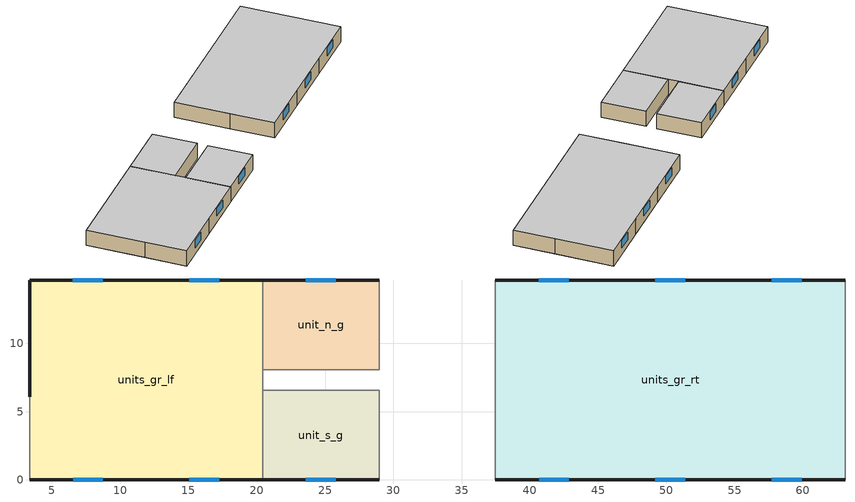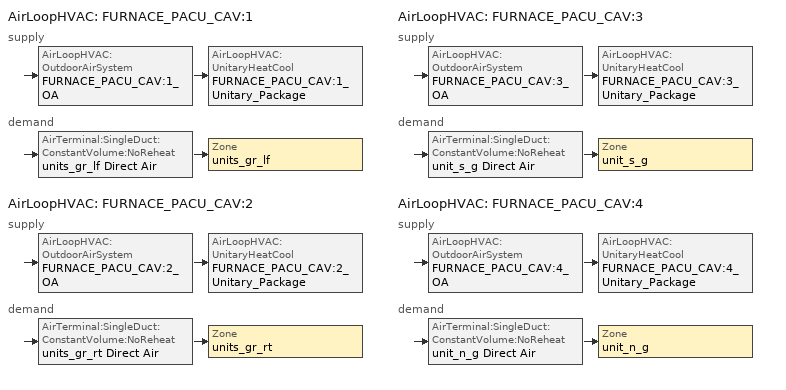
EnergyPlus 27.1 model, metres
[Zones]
units_gr_lf
 floor ground (ExtSlab): 3.35,0 3.35,14.63 20.42,14.63 20.42,0 z0
 wall outside (ExtWall): 3.35,0 11.89,0 20.42,0 / 20.42,14.63 11.89,14.63 3.35,14.63 3.35,6.1 z0:2.44
 wall to unit_s_g (IntWall): 20.42,0 20.42,6.55 z0:2.44
 wall adiabatic (IntWall): 20.42,6.55 20.42,8.07 / 3.35,6.1 3.35,0 z0:2.44
 wall to unit_n_g (IntWall): 20.42,8.07 20.42,14.63 z0:2.44
 window (window): 6.55,0 8.72,0 / 15.06,0 17.25,0 / 17.25,14.63 15.06,14.63 / 8.72,14.63 6.52,14.63 z1.02:2.23
 ceiling adiabatic (susp_ceil): 3.35,0 20.42,0 20.42,14.63 3.35,14.63 z2.44
units_gr_rt
 floor ground (ExtSlab): 37.49,0 37.49,14.63 63.09,14.63 63.09,0 z0
 wall outside (ExtWall): 37.49,0 46.02,0 54.56,0 63.09,0 / 63.09,14.63 54.56,14.63 46.02,14.63 37.49,14.63 z0:2.44
 wall adiabatic (IntWall): 37.49,14.63 37.49,6.55 37.49,0 / 63.09,0 63.09,6.1 63.09,14.63 z0:2.44
 window (window): 40.69,0 42.85,0 / 49.19,0 51.39,0 / 42.85,14.63 40.66,14.63 / 57.73,0 59.92,0 / 51.39,14.63 49.19,14.63 / 59.92,14.63 57.73,14.63 z1.02:2.23
 ceiling adiabatic (susp_ceil): 63.09,14.63 37.49,14.63 37.49,0 63.09,0 z2.44
unit_s_g
 floor ground (ExtSlab): 20.42,0 20.42,6.55 28.95,6.55 28.95,0 z0
 wall outside (ExtWall): 20.42,0 28.95,0 z0:2.44
 wall adiabatic (IntWall): 28.95,0 28.95,6.55 20.42,6.55 z0:2.44
 window (window): 23.59,0 25.79,0 z1.02:2.23
 ceiling adiabatic (susp_ceil): 20.42,0 28.95,0 28.95,6.55 20.42,6.55 z2.44
unit_n_g
 floor ground (ExtSlab): 20.42,8.08 20.42,14.63 28.95,14.63 28.95,8.08 z0
 wall outside (ExtWall): 28.95,14.63 20.42,14.63 z0:2.44
 wall adiabatic (IntWall): 20.42,8.08 28.95,8.08 28.95,14.63 z0:2.44
 window (window): 25.79,14.63 23.59,14.63 z1.02:2.23
 ceiling adiabatic (susp_ceil): 28.95,14.63 20.42,14.63 20.42,8.08 28.95,8.08 z2.44
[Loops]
AirLoopHVAC 'FURNACE_PACU_CAV:1'
 supply: AirLoopHVAC:OutdoorAirSystem 'FURNACE_PACU_CAV:1_OA' > AirLoopHVAC:UnitaryHeatCool 'FURNACE_PACU_CAV:1_Unitary_Package'
 demand: AirTerminal:SingleDuct:ConstantVolume:NoReheat 'units_gr_lf Direct Air' > Zone 'units_gr_lf'
AirLoopHVAC 'FURNACE_PACU_CAV:2'
 supply: AirLoopHVAC:OutdoorAirSystem 'FURNACE_PACU_CAV:2_OA' > AirLoopHVAC:UnitaryHeatCool 'FURNACE_PACU_CAV:2_Unitary_Package'
 demand: AirTerminal:SingleDuct:ConstantVolume:NoReheat 'units_gr_rt Direct Air' > Zone 'units_gr_rt'
AirLoopHVAC 'FURNACE_PACU_CAV:3'
 supply: AirLoopHVAC:OutdoorAirSystem 'FURNACE_PACU_CAV:3_OA' > AirLoopHVAC:UnitaryHeatCool 'FURNACE_PACU_CAV:3_Unitary_Package'
 demand: AirTerminal:SingleDuct:ConstantVolume:NoReheat 'unit_s_g Direct Air' > Zone 'unit_s_g'
AirLoopHVAC 'FURNACE_PACU_CAV:4'
 supply: AirLoopHVAC:OutdoorAirSystem 'FURNACE_PACU_CAV:4_OA' > AirLoopHVAC:UnitaryHeatCool 'FURNACE_PACU_CAV:4_Unitary_Package'
 demand: AirTerminal:SingleDuct:ConstantVolume:NoReheat 'unit_n_g Direct Air' > Zone 'unit_n_g'
[Building]
barracks2: North Axis {deg}=0; Terrain=Suburbs; Loads Convergence Tolerance Value {W}=0.04; Temperature Convergence Tolerance Value {deltaC}=0.4; Solar Distribution=MinimalShadowing; Maximum Number of Warmup Days=21; Minimum Number of Warmup Days=6
[Site:Location]
PHOENIX_AZ_USA TMY2-23183: Latitude {deg}=33.43; Longitude {deg}=-112.02; Time Zone {hr}=-7; Elevation {m}=339
[SizingPeriod:DesignDay] Day of Month=21; Humidity Condition Type=Wetbulb; Barometric Pressure {Pa}=97318.24; Rain Indicator=No; Snow Indicator=No; Daylight Saving Time Indicator=No; Solar Model Indicator=ASHRAEClearSky
Name | Month | Day Type | Maximum Dry-Bulb Temperature {C} | Daily Dry-Bulb Temperature Range {deltaC} | Wetbulb or DewPoint at Maximum Dry-Bulb {C} | Wind Speed {m/s} | Wind Direction {deg} | Sky Clearness
PHOENIX_AZ_USA Heating 99.6% Conditions | 1 | WinterDesignDay | 1.2 | 0 | 1.2 | 2.4 | 90 | 0
PHOENIX_AZ_USA Cooling .4% Conditions WB=>MDB | 7 | SummerDesignDay | 35.8 | 12.8 | 24.2 | 0 | 0 | 1
[Site:GroundTemperature:BuildingSurface]
22.3, 22.31, 22.29, 22.17, 21.99, 21.24, 21.14, 21.49, 21.71, 21.97, 22.19, 22.24
[Site:WaterMainsTemperature]
Calculation Method=Correlation; Annual Average Outdoor Air Temperature {C}=22.47; Maximum Difference In Monthly Average Outdoor Air Temperatures {deltaC}=21.9
[Material]
Name | Roughness | Thickness {m} | Conductivity {W/m-K} | Density {kg/m3} | Specific Heat {J/kg-K} | Thermal Absorptance | Solar Absorptance | Visible Absorptance
Std Wood 6inch | MediumSmooth | 0.15 | 0.12 | 540 | 1210 | 0.9 | 0.7 | 0.7
Ceiling__min:0.00999 | Rough | 0.01 | 0.03 | 290 | 2000 | 0.9 | 0.6 | 0.6
White_ptd_Gy:0.01200 | Rough | 0.012 | 0.19 | 950 | 840 | 0.91 | 0.22 | 0.22
1/2IN Gypsum | Smooth | 0.0127 | 0.16 | 784.9 | 830 | 0.9 | 0.92 | 0.92
BK05 | Rough | 0.1016 | 1.31 | 2083 | 920 | 0.9 | 0.6 | 0.6
HF-C5 | MediumRough | 0.1015 | 1.7296 | 2243 | 837 | 0.9 | 0.65 | 0.65
Wall Insulation 2 | MediumRough | 0.0053 | 0.0432 | 91 | 837 | 0.9 | 0.5 | 0.5
[Material:NoMass]
Std CP02 CARPET PAD: Roughness=VeryRough; Thermal Resistance {m2-K/W}=0.21648; Thermal Absorptance=0.9; Solar Absorptance=0.7; Visible Absorptance=0.8
[Material:AirGap]
Air-gap:0.17000: Thermal Resistance {m2-K/W}=0.17
[WindowMaterial:Glazing]
COM_GREEN 6MM: Optical Data Type=SpectralAverage; Thickness {m}=0.006; Solar Transmittance at Normal Incidence=0.487; Front Side Solar Reflectance at Normal Incidence=0.056; Back Side Solar Reflectance at Normal Incidence=0.056; Visible Transmittance at Normal Incidence=0.749; Front Side Visible Reflectance at Normal Incidence=0.07; Back Side Visible Reflectance at Normal Incidence=0.07; Infrared Transmittance at Normal Incidence=0; Front Side Infrared Hemispherical Emissivity=0.84; Back Side Infrared Hemispherical Emissivity=0.84; Conductivity {W/m-K}=0.9
[Construction]
susp_ceil: Ceiling__min:0.00999
IntWall: White_ptd_Gy:0.01200, Air-gap:0.17000, White_ptd_Gy:0.01200
InteriorFurnishings: Std Wood 6inch
ExtWall: BK05, Wall Insulation 2, 1/2IN Gypsum
ExtSlab: HF-C5, Std CP02 CARPET PAD
Window: COM_GREEN 6MM
[AirLoopHVAC:UnitaryHeatCool] Availability Schedule=ALWAYS_ON; Supply Air Fan Operating Mode Schedule=AlWAYS_ON; Maximum Supply Air Temperature {C}=AUTOSIZE; Cooling Supply Air Flow Rate {m3/s}=AUTOSIZE; Heating Supply Air Flow Rate {m3/s}=AUTOSIZE; No Load Supply Air Flow Rate {m3/s}=AUTOSIZE; Fan Placement=BlowThrough; Dehumidification Control Type=None
Name | Controlling Zone or Thermostat Location | Supply Fan | Heating Coil | Cooling Coil
FURNACE_PACU_CAV:1_Unitary_Package | units_gr_lf | FURNACE_PACU_CAV:1_Unitary_Package_fan | FURNACE_PACU_CAV:1_Unitary_Package_HeatCoil | FURNACE_PACU_CAV:1_Unitary_Package_CoolCoil
FURNACE_PACU_CAV:2_Unitary_Package | units_gr_rt | FURNACE_PACU_CAV:2_Unitary_Package_fan | FURNACE_PACU_CAV:2_Unitary_Package_HeatCoil | FURNACE_PACU_CAV:2_Unitary_Package_CoolCoil
FURNACE_PACU_CAV:3_Unitary_Package | unit_s_g | FURNACE_PACU_CAV:3_Unitary_Package_fan | FURNACE_PACU_CAV:3_Unitary_Package_HeatCoil | FURNACE_PACU_CAV:3_Unitary_Package_CoolCoil
FURNACE_PACU_CAV:4_Unitary_Package | unit_n_g | FURNACE_PACU_CAV:4_Unitary_Package_fan | FURNACE_PACU_CAV:4_Unitary_Package_HeatCoil | FURNACE_PACU_CAV:4_Unitary_Package_CoolCoil
[Coil:Cooling:DX:VariableSpeed] Number of Speeds=10; Nominal Speed Level=10; Gross Rated Total Cooling Capacity At Selected Nominal Speed Level {W}=AUTOSIZE; Rated Air Flow Rate At Selected Nominal Speed Level {m3/s}=AUTOSIZE; Nominal Time for Condensate to Begin Leaving the Coil {s}=0; Initial Moisture Evaporation Rate Divided by Steady-State AC Latent Capacity=0; Condenser Type=AirCooled; Crankcase Heater Capacity {W}=200; Maximum Outdoor Dry-Bulb Temperature for Crankcase Heater Operation {C}=10; Speed 1 Reference Unit Gross Rated Total Cooling Capacity {W}=1524.1; Speed 1 Reference Unit Gross Rated Sensible Heat Ratio=0.75; Speed 1 Reference Unit Gross Rated Cooling COP {W/W}=4; Speed 1 Reference Unit Rated Air Flow Rate {m3/s}=0.135907; Speed 1 Reference Unit Rated Condenser Air Flow Rate {m3/s}=0.26; Speed 2 Reference Unit Gross Rated Total Cooling Capacity {W}=1877.9; Speed 2 Reference Unit Gross Rated Sensible Heat Ratio=0.75; Speed 2 Reference Unit Gross Rated Cooling COP {W/W}=4; Speed 2 Reference Unit Rated Air Flow Rate {m3/s}=0.151008; Speed 2 Reference Unit Rated Condenser Air Flow Rate {m3/s}=0.3; Speed 3 Reference Unit Gross Rated Total Cooling Capacity {W}=2226.6; Speed 3 Reference Unit Gross Rated Sensible Heat Ratio=0.75; Speed 3 Reference Unit Gross Rated Cooling COP {W/W}=4; Speed 3 Reference Unit Rated Air Flow Rate {m3/s}=0.166109; Speed 3 Reference Unit Rated Condenser Air Flow Rate {m3/s}=0.33; Speed 4 Reference Unit Gross Rated Total Cooling Capacity {W}=2911.3; Speed 4 Reference Unit Gross Rated Sensible Heat Ratio=0.75; Speed 4 Reference Unit Gross Rated Cooling COP {W/W}=4; Speed 4 Reference Unit Rated Air Flow Rate {m3/s}=0.19631; Speed 4 Reference Unit Rated Condenser Air Flow Rate {m3/s}=0.38; Speed 5 Reference Unit Gross Rated Total Cooling Capacity {W}=3581.7; Speed 5 Reference Unit Gross Rated Sensible Heat Ratio=0.75; Speed 5 Reference Unit Gross Rated Cooling COP {W/W}=4; Speed 5 Reference Unit Rated Air Flow Rate {m3/s}=0.226512; Speed 5 Reference Unit Rated Condenser Air Flow Rate {m3/s}=0.44; Speed 6 Reference Unit Gross Rated Total Cooling Capacity {W}=4239.5; Speed 6 Reference Unit Gross Rated Sensible Heat Ratio=0.75; Speed 6 Reference Unit Gross Rated Cooling COP {W/W}=4; Speed 6 Reference Unit Rated Air Flow Rate {m3/s}=0.256714; Speed 6 Reference Unit Rated Condenser Air Flow Rate {m3/s}=0.5; Speed 7 Reference Unit Gross Rated Total Cooling Capacity {W}=4885.7; Speed 7 Reference Unit Gross Rated Sensible Heat Ratio=0.75; Speed 7 Reference Unit Gross Rated Cooling COP {W/W}=4; Speed 7 Reference Unit Rated Air Flow Rate {m3/s}=0.286915; Speed 7 Reference Unit Rated Condenser Air Flow Rate {m3/s}=0.57; Speed 8 Reference Unit Gross Rated Total Cooling Capacity {W}=5520.7; Speed 8 Reference Unit Gross Rated Sensible Heat Ratio=0.75; Speed 8 Reference Unit Gross Rated Cooling COP {W/W}=4; Speed 8 Reference Unit Rated Air Flow Rate {m3/s}=0.317117; Speed 8 Reference Unit Rated Condenser Air Flow Rate {m3/s}=0.63; Speed 9 Reference Unit Gross Rated Total Cooling Capacity {W}=6144.8; Speed 9 Reference Unit Gross Rated Sensible Heat Ratio=0.75; Speed 9 Reference Unit Gross Rated Cooling COP {W/W}=4; Speed 9 Reference Unit Rated Air Flow Rate {m3/s}=0.347318; Speed 9 Reference Unit Rated Condenser Air Flow Rate {m3/s}=0.69; Speed 10 Reference Unit Gross Rated Total Cooling Capacity {W}=6758; Speed 10 Reference Unit Gross Rated Sensible Heat Ratio=0.75; Speed 10 Reference Unit Gross Rated Cooling COP {W/W}=4; Speed 10 Reference Unit Rated Air Flow Rate {m3/s}=0.37752; Speed 10 Reference Unit Rated Condenser Air Flow Rate {m3/s}=0.74
Name | Energy Part Load Fraction Curve | Speed 1 Total Cooling Capacity Function of Temperature Curve | Speed 1 Total Cooling Capacity Function of Air Flow Fraction Curve | Speed 1 Energy Input Ratio Function of Temperature Curve | Speed 1 Energy Input Ratio Function of Air Flow Fraction Curve | Speed 2 Total Cooling Capacity Function of Temperature Curve | Speed 2 Total Cooling Capacity Function of Air Flow Fraction Curve | Speed 2 Energy Input Ratio Function of Temperature Curve | Speed 2 Energy Input Ratio Function of Air Flow Fraction Curve | Speed 3 Total Cooling Capacity Function of Temperature Curve | Speed 3 Total Cooling Capacity Function of Air Flow Fraction Curve | Speed 3 Energy Input Ratio Function of Temperature Curve | Speed 3 Energy Input Ratio Function of Air Flow Fraction Curve | Speed 4 Total Cooling Capacity Function of Temperature Curve | Speed 4 Total Cooling Capacity Function of Air Flow Fraction Curve | Speed 4 Energy Input Ratio Function of Temperature Curve | Speed 4 Energy Input Ratio Function of Air Flow Fraction Curve | Speed 5 Total Cooling Capacity Function of Temperature Curve | Speed 5 Total Cooling Capacity Function of Air Flow Fraction Curve | Speed 5 Energy Input Ratio Function of Temperature Curve | Speed 5 Energy Input Ratio Function of Air Flow Fraction Curve | Speed 6 Total Cooling Capacity Function of Temperature Curve | Speed 6 Total Cooling Capacity Function of Air Flow Fraction Curve | Speed 6 Energy Input Ratio Function of Temperature Curve | Speed 6 Energy Input Ratio Function of Air Flow Fraction Curve | Speed 7 Total Cooling Capacity Function of Temperature Curve | Speed 7 Total Cooling Capacity Function of Air Flow Fraction Curve | Speed 7 Energy Input Ratio Function of Temperature Curve | Speed 7 Energy Input Ratio Function of Air Flow Fraction Curve | Speed 8 Total Cooling Capacity Function of Temperature Curve | Speed 8 Total Cooling Capacity Function of Air Flow Fraction Curve | Speed 8 Energy Input Ratio Function of Temperature Curve | Speed 8 Energy Input Ratio Function of Air Flow Fraction Curve | Speed 9 Total Cooling Capacity Function of Temperature Curve | Speed 9 Total Cooling Capacity Function of Air Flow Fraction Curve | Speed 9 Energy Input Ratio Function of Temperature Curve | Speed 9 Energy Input Ratio Function of Air Flow Fraction Curve | Speed 10 Total Cooling Capacity Function of Temperature Curve | Speed 10 Total Cooling Capacity Function of Air Flow Fraction Curve | Speed 10 Energy Input Ratio Function of Temperature Curve | Speed 10 Energy Input Ratio Function of Air Flow Fraction Curve
FURNACE_PACU_CAV:1_Unitary_Package_CoolCoil | FURNACE_PACU_CAV:1_Unitary_PackagecoolPLR | FURNACE_PACU_CAV:1_Unitary_PackagecoolCapFT | FURNACE_PACU_CAV:1_Unitary_PackagecoolFFF | FURNACE_PACU_CAV:1_Unitary_PackagecoolEIRFT | FURNACE_PACU_CAV:1_Unitary_PackagecoolEIRFFF | FURNACE_PACU_CAV:1_Unitary_PackagecoolCapFT | FURNACE_PACU_CAV:1_Unitary_PackagecoolFFF | FURNACE_PACU_CAV:1_Unitary_PackagecoolEIRFT | FURNACE_PACU_CAV:1_Unitary_PackagecoolEIRFFF | FURNACE_PACU_CAV:1_Unitary_PackagecoolCapFT | FURNACE_PACU_CAV:1_Unitary_PackagecoolFFF | FURNACE_PACU_CAV:1_Unitary_PackagecoolEIRFT | FURNACE_PACU_CAV:1_Unitary_PackagecoolEIRFFF | FURNACE_PACU_CAV:1_Unitary_PackagecoolCapFT | FURNACE_PACU_CAV:1_Unitary_PackagecoolFFF | FURNACE_PACU_CAV:1_Unitary_PackagecoolEIRFT | FURNACE_PACU_CAV:1_Unitary_PackagecoolEIRFFF | FURNACE_PACU_CAV:1_Unitary_PackagecoolCapFT | FURNACE_PACU_CAV:1_Unitary_PackagecoolFFF | FURNACE_PACU_CAV:1_Unitary_PackagecoolEIRFT | FURNACE_PACU_CAV:1_Unitary_PackagecoolEIRFFF | FURNACE_PACU_CAV:1_Unitary_PackagecoolCapFT | FURNACE_PACU_CAV:1_Unitary_PackagecoolFFF | FURNACE_PACU_CAV:1_Unitary_PackagecoolEIRFT | FURNACE_PACU_CAV:1_Unitary_PackagecoolEIRFFF | FURNACE_PACU_CAV:1_Unitary_PackagecoolCapFT | FURNACE_PACU_CAV:1_Unitary_PackagecoolFFF | FURNACE_PACU_CAV:1_Unitary_PackagecoolEIRFT | FURNACE_PACU_CAV:1_Unitary_PackagecoolEIRFFF | FURNACE_PACU_CAV:1_Unitary_PackagecoolCapFT | FURNACE_PACU_CAV:1_Unitary_PackagecoolFFF | FURNACE_PACU_CAV:1_Unitary_PackagecoolEIRFT | FURNACE_PACU_CAV:1_Unitary_PackagecoolEIRFFF | FURNACE_PACU_CAV:1_Unitary_PackagecoolCapFT | FURNACE_PACU_CAV:1_Unitary_PackagecoolFFF | FURNACE_PACU_CAV:1_Unitary_PackagecoolEIRFT | FURNACE_PACU_CAV:1_Unitary_PackagecoolEIRFFF | FURNACE_PACU_CAV:1_Unitary_PackagecoolCapFT | FURNACE_PACU_CAV:1_Unitary_PackagecoolFFF | FURNACE_PACU_CAV:1_Unitary_PackagecoolEIRFT | FURNACE_PACU_CAV:1_Unitary_PackagecoolEIRFFF
FURNACE_PACU_CAV:2_Unitary_Package_CoolCoil | FURNACE_PACU_CAV:2_Unitary_PackagecoolPLR | FURNACE_PACU_CAV:2_Unitary_PackagecoolCapFT | FURNACE_PACU_CAV:2_Unitary_PackagecoolFFF | FURNACE_PACU_CAV:2_Unitary_PackagecoolEIRFT | FURNACE_PACU_CAV:2_Unitary_PackagecoolEIRFFF | FURNACE_PACU_CAV:2_Unitary_PackagecoolCapFT | FURNACE_PACU_CAV:2_Unitary_PackagecoolFFF | FURNACE_PACU_CAV:2_Unitary_PackagecoolEIRFT | FURNACE_PACU_CAV:2_Unitary_PackagecoolEIRFFF | FURNACE_PACU_CAV:2_Unitary_PackagecoolCapFT | FURNACE_PACU_CAV:2_Unitary_PackagecoolFFF | FURNACE_PACU_CAV:2_Unitary_PackagecoolEIRFT | FURNACE_PACU_CAV:2_Unitary_PackagecoolEIRFFF | FURNACE_PACU_CAV:2_Unitary_PackagecoolCapFT | FURNACE_PACU_CAV:2_Unitary_PackagecoolFFF | FURNACE_PACU_CAV:2_Unitary_PackagecoolEIRFT | FURNACE_PACU_CAV:2_Unitary_PackagecoolEIRFFF | FURNACE_PACU_CAV:2_Unitary_PackagecoolCapFT | FURNACE_PACU_CAV:2_Unitary_PackagecoolFFF | FURNACE_PACU_CAV:2_Unitary_PackagecoolEIRFT | FURNACE_PACU_CAV:2_Unitary_PackagecoolEIRFFF | FURNACE_PACU_CAV:2_Unitary_PackagecoolCapFT | FURNACE_PACU_CAV:2_Unitary_PackagecoolFFF | FURNACE_PACU_CAV:2_Unitary_PackagecoolEIRFT | FURNACE_PACU_CAV:2_Unitary_PackagecoolEIRFFF | FURNACE_PACU_CAV:2_Unitary_PackagecoolCapFT | FURNACE_PACU_CAV:2_Unitary_PackagecoolFFF | FURNACE_PACU_CAV:2_Unitary_PackagecoolEIRFT | FURNACE_PACU_CAV:2_Unitary_PackagecoolEIRFFF | FURNACE_PACU_CAV:2_Unitary_PackagecoolCapFT | FURNACE_PACU_CAV:2_Unitary_PackagecoolFFF | FURNACE_PACU_CAV:2_Unitary_PackagecoolEIRFT | FURNACE_PACU_CAV:2_Unitary_PackagecoolEIRFFF | FURNACE_PACU_CAV:2_Unitary_PackagecoolCapFT | FURNACE_PACU_CAV:2_Unitary_PackagecoolFFF | FURNACE_PACU_CAV:2_Unitary_PackagecoolEIRFT | FURNACE_PACU_CAV:2_Unitary_PackagecoolEIRFFF | FURNACE_PACU_CAV:2_Unitary_PackagecoolCapFT | FURNACE_PACU_CAV:2_Unitary_PackagecoolFFF | FURNACE_PACU_CAV:2_Unitary_PackagecoolEIRFT | FURNACE_PACU_CAV:2_Unitary_PackagecoolEIRFFF
FURNACE_PACU_CAV:3_Unitary_Package_CoolCoil | FURNACE_PACU_CAV:3_Unitary_PackagecoolPLR | FURNACE_PACU_CAV:3_Unitary_PackagecoolCapFT | FURNACE_PACU_CAV:3_Unitary_PackagecoolFFF | FURNACE_PACU_CAV:3_Unitary_PackagecoolEIRFT | FURNACE_PACU_CAV:3_Unitary_PackagecoolEIRFFF | FURNACE_PACU_CAV:3_Unitary_PackagecoolCapFT | FURNACE_PACU_CAV:3_Unitary_PackagecoolFFF | FURNACE_PACU_CAV:3_Unitary_PackagecoolEIRFT | FURNACE_PACU_CAV:3_Unitary_PackagecoolEIRFFF | FURNACE_PACU_CAV:3_Unitary_PackagecoolCapFT | FURNACE_PACU_CAV:3_Unitary_PackagecoolFFF | FURNACE_PACU_CAV:3_Unitary_PackagecoolEIRFT | FURNACE_PACU_CAV:3_Unitary_PackagecoolEIRFFF | FURNACE_PACU_CAV:3_Unitary_PackagecoolCapFT | FURNACE_PACU_CAV:3_Unitary_PackagecoolFFF | FURNACE_PACU_CAV:3_Unitary_PackagecoolEIRFT | FURNACE_PACU_CAV:3_Unitary_PackagecoolEIRFFF | FURNACE_PACU_CAV:3_Unitary_PackagecoolCapFT | FURNACE_PACU_CAV:3_Unitary_PackagecoolFFF | FURNACE_PACU_CAV:3_Unitary_PackagecoolEIRFT | FURNACE_PACU_CAV:3_Unitary_PackagecoolEIRFFF | FURNACE_PACU_CAV:3_Unitary_PackagecoolCapFT | FURNACE_PACU_CAV:3_Unitary_PackagecoolFFF | FURNACE_PACU_CAV:3_Unitary_PackagecoolEIRFT | FURNACE_PACU_CAV:3_Unitary_PackagecoolEIRFFF | FURNACE_PACU_CAV:3_Unitary_PackagecoolCapFT | FURNACE_PACU_CAV:3_Unitary_PackagecoolFFF | FURNACE_PACU_CAV:3_Unitary_PackagecoolEIRFT | FURNACE_PACU_CAV:3_Unitary_PackagecoolEIRFFF | FURNACE_PACU_CAV:3_Unitary_PackagecoolCapFT | FURNACE_PACU_CAV:3_Unitary_PackagecoolFFF | FURNACE_PACU_CAV:3_Unitary_PackagecoolEIRFT | FURNACE_PACU_CAV:3_Unitary_PackagecoolEIRFFF | FURNACE_PACU_CAV:3_Unitary_PackagecoolCapFT | FURNACE_PACU_CAV:3_Unitary_PackagecoolFFF | FURNACE_PACU_CAV:3_Unitary_PackagecoolEIRFT | FURNACE_PACU_CAV:3_Unitary_PackagecoolEIRFFF | FURNACE_PACU_CAV:3_Unitary_PackagecoolCapFT | FURNACE_PACU_CAV:3_Unitary_PackagecoolFFF | FURNACE_PACU_CAV:3_Unitary_PackagecoolEIRFT | FURNACE_PACU_CAV:3_Unitary_PackagecoolEIRFFF
FURNACE_PACU_CAV:4_Unitary_Package_CoolCoil | FURNACE_PACU_CAV:4_Unitary_PackagecoolPLR | FURNACE_PACU_CAV:4_Unitary_PackagecoolCapFT | FURNACE_PACU_CAV:4_Unitary_PackagecoolFFF | FURNACE_PACU_CAV:4_Unitary_PackagecoolEIRFT | FURNACE_PACU_CAV:4_Unitary_PackagecoolEIRFFF | FURNACE_PACU_CAV:4_Unitary_PackagecoolCapFT | FURNACE_PACU_CAV:4_Unitary_PackagecoolFFF | FURNACE_PACU_CAV:4_Unitary_PackagecoolEIRFT | FURNACE_PACU_CAV:4_Unitary_PackagecoolEIRFFF | FURNACE_PACU_CAV:4_Unitary_PackagecoolCapFT | FURNACE_PACU_CAV:4_Unitary_PackagecoolFFF | FURNACE_PACU_CAV:4_Unitary_PackagecoolEIRFT | FURNACE_PACU_CAV:4_Unitary_PackagecoolEIRFFF | FURNACE_PACU_CAV:4_Unitary_PackagecoolCapFT | FURNACE_PACU_CAV:4_Unitary_PackagecoolFFF | FURNACE_PACU_CAV:4_Unitary_PackagecoolEIRFT | FURNACE_PACU_CAV:4_Unitary_PackagecoolEIRFFF | FURNACE_PACU_CAV:4_Unitary_PackagecoolCapFT | FURNACE_PACU_CAV:4_Unitary_PackagecoolFFF | FURNACE_PACU_CAV:4_Unitary_PackagecoolEIRFT | FURNACE_PACU_CAV:4_Unitary_PackagecoolEIRFFF | FURNACE_PACU_CAV:4_Unitary_PackagecoolCapFT | FURNACE_PACU_CAV:4_Unitary_PackagecoolFFF | FURNACE_PACU_CAV:4_Unitary_PackagecoolEIRFT | FURNACE_PACU_CAV:4_Unitary_PackagecoolEIRFFF | FURNACE_PACU_CAV:4_Unitary_PackagecoolCapFT | FURNACE_PACU_CAV:4_Unitary_PackagecoolFFF | FURNACE_PACU_CAV:4_Unitary_PackagecoolEIRFT | FURNACE_PACU_CAV:4_Unitary_PackagecoolEIRFFF | FURNACE_PACU_CAV:4_Unitary_PackagecoolCapFT | FURNACE_PACU_CAV:4_Unitary_PackagecoolFFF | FURNACE_PACU_CAV:4_Unitary_PackagecoolEIRFT | FURNACE_PACU_CAV:4_Unitary_PackagecoolEIRFFF | FURNACE_PACU_CAV:4_Unitary_PackagecoolCapFT | FURNACE_PACU_CAV:4_Unitary_PackagecoolFFF | FURNACE_PACU_CAV:4_Unitary_PackagecoolEIRFT | FURNACE_PACU_CAV:4_Unitary_PackagecoolEIRFFF | FURNACE_PACU_CAV:4_Unitary_PackagecoolCapFT | FURNACE_PACU_CAV:4_Unitary_PackagecoolFFF | FURNACE_PACU_CAV:4_Unitary_PackagecoolEIRFT | FURNACE_PACU_CAV:4_Unitary_PackagecoolEIRFFF
[Zone] Type=1; Multiplier=1; Ceiling Height {m}=-9999; Floor Area {m2}=autocalculate; Part of Total Floor Area=Yes
Name | Volume {m3}
units_gr_lf | 608.7804
units_gr_rt | 913.1706
unit_s_g; unit_n_g | 136.3826
[InternalMass] Construction=InteriorFurnishings
Name | Zone or ZoneList | Surface Area {m2}
units_gr_lf_InternalMass_1 | units_gr_lf | 499.4097
units_gr_rt_InternalMass_1 | units_gr_rt | 749.1145
unit_s_g_InternalMass_1 | unit_s_g | 111.8807
unit_n_g_InternalMass_1 | unit_n_g | 111.8807
[ZoneInfiltration:EffectiveLeakageArea] Schedule=INFIL_SCH; Stack Coefficient=0.00015; Wind Coefficient=0.0001
Name | Zone or Space | Effective Air Leakage Area {cm2}
units_gr_lf_Infiltration | units_gr_lf | 600
units_gr_rt_Infiltration | units_gr_rt | 700
[ComponentCost:LineItem]
Name | Line Item Type | Item | Cost per Each {$} | Quantity | Cost per Unit of Output Capacity {$/kW}
Infiltration:units_gr_lf | General | units_gr_lf | 1 | 0.1979
People:units_gr_lf | General | units_gr_lf | 1 | 8
LIGHTING EQUIP:units_gr_lf | Lights | units_gr_lf |  |  | 1
ElectricEquipment:units_gr_lf:units_gr_lf ElecEq 1 | General | units_gr_lf | 1 | 4.032
ElectricEquipment:units_gr_lf:units_gr_lf Refrig | General | units_gr_lf | 1 | 0.4
Infiltration:units_gr_rt | General | units_gr_rt | 1 | 0.2968
People:units_gr_rt | General | units_gr_rt | 1 | 12
LIGHTING EQUIP:units_gr_rt | Lights | units_gr_rt |  |  | 1
ElectricEquipment:units_gr_rt:units_gr_rt ElecEq 1 | General | units_gr_rt | 1 | 6.048
ElectricEquipment:units_gr_rt:units_gr_rt Refrig | General | units_gr_rt | 1 | 0.6
Infiltration:unit_s_g | General | unit_s_g | 1 | 0.0443
People:unit_s_g | General | unit_s_g | 1 | 2
LIGHTING EQUIP:unit_s_g | Lights | unit_s_g |  |  | 1
ElectricEquipment:unit_s_g:unit_s_g ElecEq 1 | General | unit_s_g | 1 | 0.903
ElectricEquipment:unit_s_g:unit_s_g Refrig | General | unit_s_g | 1 | 0.1
Infiltration:unit_n_g | General | unit_n_g | 1 | 0.0439
People:unit_n_g | General | unit_n_g | 1 | 2
LIGHTING EQUIP:unit_n_g | Lights | unit_n_g |  |  | 1
ElectricEquipment:unit_n_g:unit_n_g ElecEq 1 | General | unit_n_g | 1 | 0.903
ElectricEquipment:unit_n_g:unit_n_g Refrig | General | unit_n_g | 1 | 0.1
[People] Number of People Schedule=BLDG_OCC_SCH; Number of People Calculation Method=People; Fraction Radiant=0.3; Sensible Heat Fraction=AUTOCALCULATE; Activity Level Schedule=ACTIVITY_SCH; Carbon Dioxide Generation Rate {m3/s-W}=3.82E-8; Enable ASHRAE 55 Comfort Warnings=No; Mean Radiant Temperature Calculation Type=EnclosureAveraged; Work Efficiency Schedule=WORK_EFF_SCH; Clothing Insulation Calculation Method=ClothingInsulationSchedule; Clothing Insulation Schedule=CLOTHING_SCH; Air Velocity Schedule=AIR_VELO_SCH; Thermal Comfort Model 1 Type=FANGER
Name | Zone or ZoneList or Space or SpaceList | Number of People
units_gr_lf | units_gr_lf | 8
units_gr_rt | units_gr_rt | 12
unit_s_g | unit_s_g | 2
unit_n_g | unit_n_g | 2
[Lights] Schedule=BLDG_LIGHT_SCH; Design Level Calculation Method=LightingLevel; Return Air Fraction=0; Fraction Radiant=0.6; Fraction Visible=0.2; Fraction Replaceable=1; Return Air Fraction Calculated from Plenum Temperature=No
Name | Zone or ZoneList or Space or SpaceList | Lighting Level {W}
units_gr_lf_Lights | units_gr_lf | 2957
units_gr_rt_Lights | units_gr_rt | 4435
unit_s_g_Lights | unit_s_g | 662
unit_n_g_Lights | unit_n_g | 662
[ElectricEquipment] Design Level Calculation Method=EquipmentLevel; Fraction Latent=0; Fraction Radiant=0.6; Fraction Lost=0
Name | Zone or ZoneList or Space or SpaceList | Schedule | Design Level {W}
units_gr_lf_units_gr_lf ElecEq 1_Equip | units_gr_lf | BLDG_EQUIP_SCH | 4032
units_gr_lf_units_gr_lf Refrig_Equip | units_gr_lf | CONSTANT | 400
units_gr_rt_units_gr_rt ElecEq 1_Equip | units_gr_rt | BLDG_EQUIP_SCH | 6048
units_gr_rt_units_gr_rt Refrig_Equip | units_gr_rt | CONSTANT | 600
unit_s_g_unit_s_g ElecEq 1_Equip | unit_s_g | BLDG_EQUIP_SCH | 903
unit_s_g_unit_s_g Refrig_Equip | unit_s_g | CONSTANT | 100
unit_n_g_unit_n_g ElecEq 1_Equip | unit_n_g | BLDG_EQUIP_SCH | 903
unit_n_g_unit_n_g Refrig_Equip | unit_n_g | CONSTANT | 100
[Sizing:Zone] Zone Cooling Design Supply Air Temperature Input Method=SupplyAirTemperature; Zone Cooling Design Supply Air Temperature {C}=14; Zone Heating Design Supply Air Temperature Input Method=SupplyAirTemperature; Zone Heating Design Supply Air Temperature {C}=40; Zone Cooling Design Supply Air Humidity Ratio {kgWater/kgDryAir}=0.0085; Zone Heating Design Supply Air Humidity Ratio {kgWater/kgDryAir}=0.008; Zone Heating Sizing Factor=0; Zone Cooling Sizing Factor=0; Cooling Design Air Flow Method=DesignDay; Cooling Design Air Flow Rate {m3/s}=0; Cooling Minimum Air Flow {m3/s}=0; Cooling Minimum Air Flow Fraction=0; Heating Design Air Flow Method=DesignDay; Heating Design Air Flow Rate {m3/s}=0; Account for Dedicated Outdoor Air System=No; Dedicated Outdoor Air System Control Strategy=NeutralSupplyAir; Dedicated Outdoor Air Low Setpoint Temperature for Design {C}=autosize; Dedicated Outdoor Air High Setpoint Temperature for Design {C}=autosize
Name | Design Specification Outdoor Air Object
units_gr_lf | SZ DSOA units_gr_lf
units_gr_rt | SZ DSOA units_gr_rt
unit_s_g | SZ DSOA unit_s_g
unit_n_g | SZ DSOA unit_n_g
[DesignSpecification:OutdoorAir] Outdoor Air Method=Flow/Zone; Outdoor Air Flow per Zone Floor Area {m3/s-m2}=0
Name | Outdoor Air Flow per Zone {m3/s}
SZ DSOA units_gr_lf | 0.142332
SZ DSOA units_gr_rt | 0.213498
SZ DSOA unit_s_g; SZ DSOA unit_n_g | 0.0352424
[ZoneControl:Thermostat] Control Type Schedule=Dual Zone Control Type Sched
Name | Zone or ZoneList | Control 1
units_gr_lf Thermostat | units_gr_lf | units_gr_lf DualSPSched
units_gr_rt Thermostat | units_gr_rt | units_gr_rt DualSPSched
unit_s_g Thermostat | unit_s_g | unit_s_g DualSPSched
unit_n_g Thermostat | unit_n_g | unit_n_g DualSPSched
[ThermostatSetpoint:DualSetpoint] Heating Setpoint Temperature Schedule=HtgSetP_Sch; Cooling Setpoint Temperature Schedule=ClgSetP_Sch
units_gr_lf DualSPSched; units_gr_rt DualSPSched; unit_s_g DualSPSched; unit_n_g DualSPSched
[Zone equipment]
units_gr_lf: units_gr_lf Direct Air
units_gr_rt: units_gr_rt Direct Air
unit_s_g: unit_s_g Direct Air
unit_n_g: unit_n_g Direct Air
[AirTerminal:SingleDuct:ConstantVolume:NoReheat] Availability Schedule=ALWAYS_ON; Maximum Air Flow Rate {m3/s}=AUTOSIZE
units_gr_lf Direct Air; units_gr_rt Direct Air; unit_s_g Direct Air; unit_n_g Direct Air
[SetpointManager:SingleZone:Cooling] Control Variable=Temperature; Minimum Supply Air Temperature {C}=10; Maximum Supply Air Temperature {C}=50
Name | Control Zone | Setpoint Node or NodeList
SupAirTemp Mngrunits_gr_lf | units_gr_lf | FURNACE_PACU_CAV:1 Supply Equipment Outlet Node
SupAirTemp Mngrunits_gr_rt | units_gr_rt | FURNACE_PACU_CAV:2 Supply Equipment Outlet Node
SupAirTemp Mngrunit_s_g | unit_s_g | FURNACE_PACU_CAV:3 Supply Equipment Outlet Node
SupAirTemp Mngrunit_n_g | unit_n_g | FURNACE_PACU_CAV:4 Supply Equipment Outlet Node
[ZoneInfiltration:FlowCoefficient] Schedule=INFIL_SCH; Flow Coefficient=0.02; Stack Coefficient=0.05; Pressure Exponent=0.67; Wind Coefficient=0.12; Shelter Factor=0.5
Name | Zone or Space
unit_s_g_Infiltration | unit_s_g
unit_n_g_Infiltration | unit_n_g
[AirLoopHVAC] Design Supply Air Flow Rate {m3/s}=AUTOSIZE
FURNACE_PACU_CAV:1; FURNACE_PACU_CAV:2; FURNACE_PACU_CAV:3; FURNACE_PACU_CAV:4
[Sizing:System] Type of Load to Size On=Sensible; Design Outdoor Air Flow Rate {m3/s}=AUTOSIZE; Central Heating Maximum System Air Flow Ratio=1; Preheat Design Temperature {C}=7; Preheat Design Humidity Ratio {kgWater/kgDryAir}=0.008; Precool Design Temperature {C}=12.8; Precool Design Humidity Ratio {kgWater/kgDryAir}=0.008; Central Cooling Design Supply Air Temperature {C}=12.8; Central Heating Design Supply Air Temperature {C}=40; Type of Zone Sum to Use=NonCoincident; 100% Outdoor Air in Cooling=No; 100% Outdoor Air in Heating=No; Central Cooling Design Supply Air Humidity Ratio {kgWater/kgDryAir}=0.0085; Central Heating Design Supply Air Humidity Ratio {kgWater/kgDryAir}=0.008; Cooling Supply Air Flow Rate Method=DesignDay; Cooling Supply Air Flow Rate {m3/s}=0; Heating Supply Air Flow Rate Method=DesignDay; Heating Supply Air Flow Rate {m3/s}=0; Zone Maximum Outdoor Air Fraction=1; Cooling Design Capacity Method=CoolingDesignCapacity; Cooling Design Capacity {W}=autosize; Heating Design Capacity Method=HeatingDesignCapacity; Heating Design Capacity {W}=autosize; Central Cooling Capacity Control Method=VAV
FURNACE_PACU_CAV:1; FURNACE_PACU_CAV:2; FURNACE_PACU_CAV:3; FURNACE_PACU_CAV:4
[AvailabilityManager:Scheduled] Schedule=HVACOperationSchd
FURNACE_PACU_CAV:1 Availability Manager; FURNACE_PACU_CAV:2 Availability Manager; FURNACE_PACU_CAV:3 Availability Manager; FURNACE_PACU_CAV:4 Availability Manager
[SetpointManager:MixedAir] Control Variable=Temperature
Name | Setpoint Node or NodeList
FURNACE_PACU_CAV:1_OAMixed Air Temp Manager | FURNACE_PACU_CAV:1_OA-FURNACE_PACU_CAV:1_Unitary_PackageNode
FURNACE_PACU_CAV:1_OAIndRDD Evap Cooler_SATManager | FURNACE_PACU_CAV:1_OADirect Evap Cooler-FURNACE_PACU_CAV:1_OAMixing BoxNode
FURNACE_PACU_CAV:2_OAMixed Air Temp Manager | FURNACE_PACU_CAV:2_OA-FURNACE_PACU_CAV:2_Unitary_PackageNode
FURNACE_PACU_CAV:2_OAIndRDD Evap Cooler_SATManager | FURNACE_PACU_CAV:2_OADirect Evap Cooler-FURNACE_PACU_CAV:2_OAMixing BoxNode
FURNACE_PACU_CAV:3_OAMixed Air Temp Manager | FURNACE_PACU_CAV:3_OA-FURNACE_PACU_CAV:3_Unitary_PackageNode
FURNACE_PACU_CAV:3_OAIndRDD Evap Cooler_SATManager | FURNACE_PACU_CAV:3_OADirect Evap Cooler-FURNACE_PACU_CAV:3_OAMixing BoxNode
FURNACE_PACU_CAV:4_OAMixed Air Temp Manager | FURNACE_PACU_CAV:4_OA-FURNACE_PACU_CAV:4_Unitary_PackageNode
FURNACE_PACU_CAV:4_OAIndRDD Evap Cooler_SATManager | FURNACE_PACU_CAV:4_OADirect Evap Cooler-FURNACE_PACU_CAV:4_OAMixing BoxNode
[Controller:OutdoorAir] Minimum Outdoor Air Flow Rate {m3/s}=AUTOSIZE; Maximum Outdoor Air Flow Rate {m3/s}=AUTOSIZE; Economizer Control Type=DifferentialDryBulb; Economizer Control Action Type=ModulateFlow; Economizer Maximum Limit Dry-Bulb Temperature {C}=28; Economizer Maximum Limit Enthalpy {J/kg}=64000; Economizer Minimum Limit Dry-Bulb Temperature {C}=0; Lockout Type=NoLockout; Minimum Limit Type=FixedMinimum; Minimum Outdoor Air Schedule=MinOA_Sched
FURNACE_PACU_CAV:1_OA_Controller; FURNACE_PACU_CAV:2_OA_Controller; FURNACE_PACU_CAV:3_OA_Controller; FURNACE_PACU_CAV:4_OA_Controller
[EvaporativeCooler:Indirect:UserEffectiveness] Availability Schedule=ALWAYS_ON; Cooler Wetbulb Design Effectiveness=0.75; Recirculating Water Pump Design Power {W}=30; Secondary Air Design Flow Rate {m3/s}=Autosize; Secondary Air Flow Scaling Factor=1; Secondary Air Fan Design Power {W}=autosize; Secondary Air Fan Sizing Specific Power {W/(m3/s)}=207.667; Primary Air Design Flow Rate {m3/s}=autosize; Dewpoint Effectiveness Factor=0.9
Name | Drift Loss Fraction | Blowdown Concentration Ratio
FURNACE_PACU_CAV:1_OAIndRDD Evap Cooler | 0.2 | 3
FURNACE_PACU_CAV:3_OAIndRDD Evap Cooler; FURNACE_PACU_CAV:4_OAIndRDD Evap Cooler
[EvaporativeCooler:Direct:UserEffectiveness] Availability Schedule=ALWAYS_ON; Cooler Design Effectiveness=0.7; Primary Air Design Flow Rate {m3/s}=autosize; Recirculating Water Pump Design Power {W}=30; Drift Loss Fraction=0; Blowdown Concentration Ratio=3
FURNACE_PACU_CAV:1_OADirect Evap Cooler; FURNACE_PACU_CAV:2_OADirect Evap Cooler; FURNACE_PACU_CAV:3_OADirect Evap Cooler; FURNACE_PACU_CAV:4_OADirect Evap Cooler
[Fan:OnOff] Availability Schedule=HVACOperationSchd; Fan Total Efficiency=0.5; Pressure Rise {Pa}=687.5; Maximum Flow Rate {m3/s}=AUTOSIZE; Motor Efficiency=0.9; Motor In Airstream Fraction=1
FURNACE_PACU_CAV:1_Unitary_Package_fan; FURNACE_PACU_CAV:2_Unitary_Package_fan; FURNACE_PACU_CAV:3_Unitary_Package_fan; FURNACE_PACU_CAV:4_Unitary_Package_fan
[Coil:Heating:Fuel] Availability Schedule=ALWAYS_ON; Fuel Type=NaturalGas; Burner Efficiency=0.8; Nominal Capacity {W}=AUTOSIZE
FURNACE_PACU_CAV:1_Unitary_Package_HeatCoil; FURNACE_PACU_CAV:2_Unitary_Package_HeatCoil; FURNACE_PACU_CAV:3_Unitary_Package_HeatCoil; FURNACE_PACU_CAV:4_Unitary_Package_HeatCoil
[Schedule:Compact]
ALWAYS_ON; MinOA_Sched; INFIL_SCH: Through: 12/31, For: AllDays, Until: 24:00, 1
Dual Zone Control Type Sched: Through: 12/31, For: AllDays, Until: 24:00, 4
HTGSETP_SCH: Through: 12/31, For: SummerDesignDay, Until: 24:00, 21.1, For: WinterDesignDay, Until: 24:00, 21.1, For: WeekDays, Until: 7:00, 21.1, Until: 18:00, 21.1, Until: 24:00, 21.1, For: WeekEnds Holiday, Until: 7:00, 21.1, Until: 13:00, 21.1, Until: 24:00, 21.1, For: AllOtherDays, Until: 7:00, 21.1, Until: 18:00, 21.1, Until: 24:00, 21.1
CLGSETP_SCH: Through: 12/31, For: SummerDesignDay, Until: 24:00, 23.9, For: WinterDesignDay, Until: 24:00, 23.9, For: WeekDays, Until: 7:00, 23.9, Until: 18:00, 23.9, Until: 24:00, 23.9, For: WeekEnds Holiday, Until: 7:00, 23.9, Until: 13:00, 23.9, Until: 24:00, 23.9, For: AllOtherDays, Until: 7:00, 23.9, Until: 18:00, 23.9, Until: 24:00, 23.9
CONSTANT: Through: 12/31, For: Weekdays, Until: 24:00, 1, For: Saturday, Until: 24:00, 1, For: Sunday, Until: 24:00, 1, For: AllOtherDays, Until: 24:00, 1
BLDG_OCC_SCH: Through: 12/31, For: Weekdays SummerDesignDay, Until: 06:00, 0.8, Until: 07:00, 0.7, Until: 08:00, 0.6, Until: 18:00, 0.2, Until: 19:00, 0.3, Until: 21:00, 0.5, Until: 23:00, 0.7, Until: 24:00, 0.8, For: Saturday WinterDesignDay, Until: 06:00, 0.75, Until: 07:00, 0.65, Until: 08:00, 0.6, Until: 18:00, 0.2, Until: 19:00, 0.3, Until: 21:00, 0.5, Until: 23:00, 0.5, Until: 24:00, 0.75, For: Sunday Holidays AllOtherDays, Until: 07:00, 0.75, Until: 08:00, 0.7, Until: 18:00, 0.2, Until: 19:00, 0.3, Until: 21:00, 0.5, Until: 23:00, 0.5, Until: 24:00, 0.75
BLDG_LIGHT_SCH: Through: 12/31, For: Weekdays SummerDesignDay, Until: 06:00, 0.25, Until: 07:00, 0.4, Until: 08:00, 0.7, Until: 18:00, 0.25, Until: 22:00, 0.7, Until: 23:00, 0.5, Until: 24:00, 0.4, For: Saturday WinterDesignDay, Until: 06:00, 0.25, Until: 07:00, 0.3, Until: 18:00, 0.25, Until: 22:00, 0.7, Until: 23:00, 0.5, Until: 24:00, 0.4, For: Sunday Holidays AllOtherDays, Until: 06:00, 0.25, Until: 07:00, 0.3, Until: 18:00, 0.25, Until: 22:00, 0.7, Until: 23:00, 0.5, Until: 24:00, 0.4
BLDG_EQUIP_SCH: Through: 12/31, For: Weekdays SummerDesignDay, Until: 06:00, 0.3, Until: 08:00, 0.5, Until: 18:00, 0.3, Until: 19:00, 0.5, Until: 20:00, 0.6, Until: 22:00, 0.7, Until: 23:00, 0.5, Until: 24:00, 0.3, For: Saturday WinterDesignDay, Until: 06:00, 0.3, Until: 10:00, 0.4, Until: 18:00, 0.3, Until: 24:00, 0.5, For: Sunday Holidays AllOtherDays, Until: 08:00, 0.3, Until: 19:00, 0.5, Until: 23:00, 0.4, Until: 24:00, 0.3
HVACOperationSchd: Through: 12/31, For: AllDays, Until: 08:00, 1, Until: 17:00, 1, Until: 24:00, 1
WORK_EFF_SCH: Through: 12/31, For: AllDays, Until: 24:00, 0
AIR_VELO_SCH: Through: 12/31, For: AllDays, Until: 24:00, 0.2
CLOTHING_SCH: Through: 04/30, For: AllDays, Until: 24:00, 1, Through: 09/30, For: AllDays, Until: 24:00, 0.5, Through: 12/31, For: AllDays, Until: 24:00, 1
ACTIVITY_SCH: Through: 12/31, For: AllDays, Until: 24:00, 120
[Curve:Biquadratic] Minimum Value of x=12.77778; Maximum Value of x=23.88889; Minimum Value of y=18; Maximum Value of y=46.11111; Input Unit Type for X=Temperature; Input Unit Type for Y=Temperature; Output Unit Type=Dimensionless
Name | Coefficient1 Constant | Coefficient2 x | Coefficient3 x**2 | Coefficient4 y | Coefficient5 y**2 | Coefficient6 x*y
FURNACE_PACU_CAV:1_Unitary_PackagecoolCapFT; FURNACE_PACU_CAV:2_Unitary_PackagecoolCapFT; FURNACE_PACU_CAV:3_Unitary_PackagecoolCapFT; FURNACE_PACU_CAV:4_Unitary_PackagecoolCapFT | 0.766956 | 0.0107756 | -4.14703e-05 | 0.00134961 | -0.000261144 | 0.000457488
FURNACE_PACU_CAV:1_Unitary_PackagecoolEIRFT; FURNACE_PACU_CAV:2_Unitary_PackagecoolEIRFT; FURNACE_PACU_CAV:3_Unitary_PackagecoolEIRFT; FURNACE_PACU_CAV:4_Unitary_PackagecoolEIRFT | 0.297145 | 0.0430933 | -0.000748766 | 0.00597727 | 0.000482112 | -0.000956448
[Curve:Quadratic]
Name | Coefficient1 Constant | Coefficient2 x | Coefficient3 x**2 | Minimum Value of x | Maximum Value of x
FURNACE_PACU_CAV:1_Unitary_PackagecoolFFF; FURNACE_PACU_CAV:2_Unitary_PackagecoolFFF; FURNACE_PACU_CAV:3_Unitary_PackagecoolFFF; FURNACE_PACU_CAV:4_Unitary_PackagecoolFFF | 0.8 | 0.2 | 0 | 0.5 | 1.5
FURNACE_PACU_CAV:1_Unitary_PackagecoolEIRFFF; FURNACE_PACU_CAV:2_Unitary_PackagecoolEIRFFF; FURNACE_PACU_CAV:3_Unitary_PackagecoolEIRFFF; FURNACE_PACU_CAV:4_Unitary_PackagecoolEIRFFF | 1.156 | -0.1816 | 0.0256 | 0.5 | 1.5
FURNACE_PACU_CAV:1_Unitary_PackagecoolPLR; FURNACE_PACU_CAV:2_Unitary_PackagecoolPLR; FURNACE_PACU_CAV:3_Unitary_PackagecoolPLR; FURNACE_PACU_CAV:4_Unitary_PackagecoolPLR | 0.75 | 0.25 | 0 | 0 | 1
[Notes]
DirectIndirectEvapCoolersVSAS.idf
Basic file description:  1 story building divided into 4 zones.
Highlights:              Single-zone DX packages with direct and indirect evaporative coolers on outdoor air path.
Simulation Location/Run: PHOENIX AZ USA TMY2-23183, 2 design days, 2 run periods,
Run Control executes the run periods using the weather file
Location:                Phoenix, AZ
Design Days:             PHOENIX_AZ_USA Heating 99.6%, MaxDB=   1.20 Wind Speed=   2.40 Wind Dir=  90.00
PHOENIX_AZ_USA Cooling (WB=>MDB) .4%, MDB=  35.80 WB=  24.20
Run Period (Weather File): 1/1 through 12/31, PHOENIX AZ USA TMY2-23183
Run Control:             Zone and System sizing with weather file run control (no design days run)
Floor Area:        736.14 m2
Number of Stories: 1
Zone Description Details:       There are four zones.  Model was derived from a large model by removing
the upper stories leaving four of the five zones on the ground floor.
Internal gains description:     lighting is 11.84 watts/m2, office equip is 17.8 watts/m2. There is 1 occupant
per 30 m2 of floor area. The infiltration varies around 0.1 air changes per hour.
Interzone Surfaces:             Yes, some adiabatic
Internal Mass:                  Yes
People:                         1 per 30 m2
Windows:                        U-5.78 (SI) and SHGC  of 0.623, 12 % WWR
Doors:                          None
Detached Shading:               None
Daylight:                       None
Natural Ventilation:            None
Compact Schedules:              Yes
HVAC:                           PSZ system with outside air, Uses UnitaryHeatCool with DX cooling coils and gas heat.
All equipment is autosized. Three of the outdoor air system include direct and indirect
evaporative coolers and one demonstrates just an direct cooler.  These are the
"UserEffectiveness" coolers that modulate to meet setpoints.
Zonal Equipment:                AirTerminal:SingleDuct:Uncontrolled
Central Air Handling Equipment: No.
System Equipment Autosize:      Yes
Purchased Cooling:              None
Purchased Heating:              None
Coils:                          Coil:Cooling:DX:VariableSpeed, Coil:Heating:Fuel
Pumps:                          None
Boilers:                        None
Chillers:                       None
Standard Reports:               Yes
Timestep or Hourly Variables:   Hourly
Time bins Report:               None
HTML Report:                    Yes, AnnualBuildingUtilityPerformanceSummary
Environmental Emissions:        None
Utility Tariffs:                None
